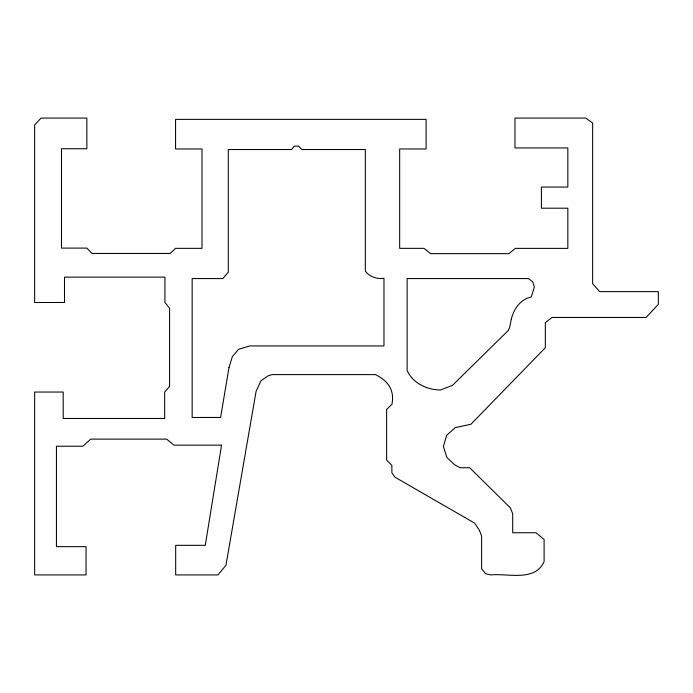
<?xml version="1.0" encoding="UTF-8"?>
<svg xmlns="http://www.w3.org/2000/svg" width="693" height="693" viewBox="0 0 693 693"><rect width="100%" height="100%" fill="white"/><g stroke="black" fill="none" stroke-linecap="round" stroke-linejoin="round"><path stroke-width="1.04" d="M221.543 445.149L205.275 545.322L175.675 545.322L175.675 574.921L217.957 574.921L225.944 565.297L256.089 391.354L260.958 380.786L267.888 375.944L271.907 374.618L375.502 374.618C387.95 380.985 394.681 389.674 391.969 404.288L386.633 409.407L386.633 460.143L391.874 465.367L391.874 472.765L394.863 477.122L474.532 523.085L479.287 530.076L481.609 535.975L481.609 568.745L485.568 573.709L490.705 574.921C507.96 573.146 534.831 582.042 544.1 561.685L544.1 539.483L535.958 532.744L512.699 532.744L512.699 513.721L510.325 507.83L469.698 467.74L460.187 467.74L454.582 464.76L446.916 457.484L443.399 446.396L446.664 435.239L455.414 427.581L470.919 424.263L545.339 347.704L545.339 322.661L552 317.455L646.093 317.455L658.35 304.322L658.35 291.632L599.67 291.632L592.645 283.74L592.645 123.059L585.81 118.079L514.977 118.079L514.977 147.947L567.836 147.947L567.836 187.058L541.406 187.058L541.406 208.203L567.836 208.203L567.836 248.371L515.401 248.371L508.801 253.655L430.57 253.655L423.986 248.345L399.67 248.345L399.67 148.978L426.1 148.978L426.1 119.378L175.563 119.378L175.563 148.978L201.992 148.978L201.992 248.345L175.563 248.345L170.201 253.447L91.978 253.447L86.859 248.103L61.486 248.103L61.486 148.735L86.859 148.735L86.859 118.079L41.06 118.079L34.65 124.905L34.65 302.494L64.51 302.494L64.51 277.131L164.934 277.131L164.934 302.494L169.568 308.264L169.568 386.495L164.674 392.039L164.674 418.468L63.193 418.468L63.193 392.039L34.65 392.039L34.65 574.921L86.045 574.921L86.045 546.656L56.445 546.656L56.445 446.223L82.874 446.223L90.705 439.119L166.615 439.119L173.978 445.149L221.543 445.149M228.967 367.636L220.599 417.472L192.152 417.472L192.152 278.577L222.808 278.577L228.3 272.15L228.3 149.523L291.736 149.523L294.256 146.128L298.484 146.128L301.897 149.523L365.324 149.523L365.324 271.093C369.62 276.879 376.966 279.322 383.974 278.283L383.974 345.937L249.714 345.937L238.591 349.298L232.398 356.523L228.967 367.636M511.261 319.343L509.624 327.642L508.255 330.5L452.477 385.351L440.661 389.951C427.226 390.038 412.552 383.168 407.103 370.305L407.103 278.577L528.568 278.577L532.7 281.869L534.364 286.885L531.262 296.994C520.443 299.255 513.626 309.087 511.261 319.343"/></g></svg>
